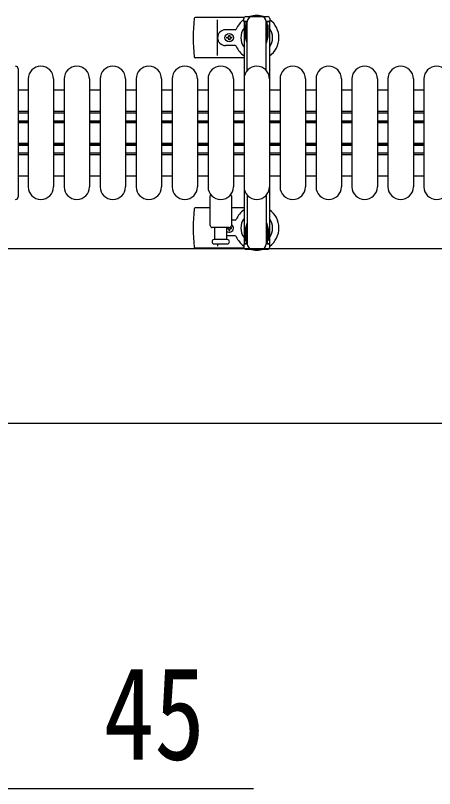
# Model space of a CAD drawing. Units: millimetres, scale not verified. Extents: x -16820 to 16820, y -11880 to 11880.
# Drawn here: x -10267 to -9871, y 4004 to 4735 of the extents above; entities that cross this region are included whole.
import ezdxf
from ezdxf.enums import TextEntityAlignment as Align

# ---------------------------------------------------------------- set-up
doc = ezdxf.new("R2010")
doc.units = ezdxf.units.MM
doc.header["$LTSCALE"] = 50
for name, color, linetype in [('0-2_YKK_11', 7, 'Continuous'), ('0-4_YKK_13', 4, 'Continuous'), ('0-5_YKK_A1', 4, 'Continuous'), ('0-6_YKK_D', 6, 'Continuous')]:
    doc.layers.add(name, color=color, linetype=linetype)
doc.styles.add('ＭＳ ゴシック', font='')
doc.styles.get('ＭＳ ゴシック').set_extended_font_data('MS Gothic')

msp = doc.modelspace()

# ---------------------------------------------------------------- linework, layer by layer
at = {"layer": '0-2_YKK_11'}
for p, q in [((-10254.92, 4664.5), (-10264.42, 4664.5)), ((-10220.92, 4664.5), (-10230.92, 4664.5)), ((-10186.92, 4664.5), (-10196.92, 4664.5)), ((-10152.92, 4664.5), (-10162.92, 4664.5)), ((-10118.92, 4664.5), (-10128.92, 4664.5)), ((-10084.92, 4664.5), (-10094.92, 4664.5)), ((-10050.92, 4664.5), (-10060.92, 4664.5)), ((-10016.92, 4664.5), (-10026.92, 4664.5)), ((-9982.92, 4664.5), (-9992.92, 4664.5)), ((-9948.92, 4664.5), (-9958.92, 4664.5)), ((-9914.92, 4664.5), (-9924.92, 4664.5)), ((-9880.92, 4664.5), (-9890.92, 4664.5)), ((-10264.42, 4644.5), (-10254.92, 4644.5)), ((-10264.42, 4642.9), (-10254.92, 4642.9)), ((-10230.92, 4644.5), (-10220.92, 4644.5)), ((-10230.92, 4642.9), (-10220.92, 4642.9)), ((-10196.92, 4644.5), (-10186.92, 4644.5)), ((-10196.92, 4642.9), (-10186.92, 4642.9)), ((-10162.92, 4644.5), (-10152.92, 4644.5)), ((-10162.92, 4642.9), (-10152.92, 4642.9)), ((-10128.92, 4644.5), (-10118.92, 4644.5)), ((-10128.92, 4642.9), (-10118.92, 4642.9)), ((-10094.92, 4644.5), (-10084.92, 4644.5)), ((-10094.92, 4642.9), (-10084.92, 4642.9)), ((-10060.92, 4644.5), (-10050.92, 4644.5)), ((-10060.92, 4642.9), (-10050.92, 4642.9)), ((-10026.92, 4644.5), (-10016.92, 4644.5)), ((-10026.92, 4642.9), (-10016.92, 4642.9)), ((-9992.92, 4644.5), (-9982.92, 4644.5)), ((-9992.92, 4642.9), (-9982.92, 4642.9)), ((-9958.92, 4644.5), (-9948.92, 4644.5)), ((-9958.92, 4642.9), (-9948.92, 4642.9)), ((-9924.92, 4644.5), (-9914.92, 4644.5)), ((-9924.92, 4642.9), (-9914.92, 4642.9)), ((-9890.92, 4644.5), (-9880.92, 4644.5)), ((-9890.92, 4642.9), (-9880.92, 4642.9)), ((-10264.42, 4635.5), (-10254.92, 4635.5)), ((-10230.92, 4635.5), (-10220.92, 4635.5)), ((-10196.92, 4635.5), (-10186.92, 4635.5)), ((-10162.92, 4635.5), (-10152.92, 4635.5)), ((-10128.92, 4635.5), (-10118.92, 4635.5)), ((-10094.92, 4635.5), (-10084.92, 4635.5)), ((-10060.92, 4635.5), (-10050.92, 4635.5)), ((-10026.92, 4635.5), (-10016.92, 4635.5)), ((-9992.92, 4635.5), (-9982.92, 4635.5)), ((-9958.92, 4635.5), (-9948.92, 4635.5)), ((-9924.92, 4635.5), (-9914.92, 4635.5)), ((-9890.92, 4635.5), (-9880.92, 4635.5)), ((-10264.42, 4634.25), (-10254.92, 4634.25)), ((-10264.42, 4633.9), (-10254.92, 4633.9)), ((-10230.92, 4634.25), (-10220.92, 4634.25)), ((-10230.92, 4633.9), (-10220.92, 4633.9)), ((-10196.92, 4634.25), (-10186.92, 4634.25)), ((-10196.92, 4633.9), (-10186.92, 4633.9)), ((-10162.92, 4634.25), (-10152.92, 4634.25)), ((-10162.92, 4633.9), (-10152.92, 4633.9)), ((-10128.92, 4634.25), (-10118.92, 4634.25)), ((-10128.92, 4633.9), (-10118.92, 4633.9)), ((-10094.92, 4634.25), (-10084.92, 4634.25)), ((-10094.92, 4633.9), (-10084.92, 4633.9)), ((-10060.92, 4634.25), (-10050.92, 4634.25)), ((-10060.92, 4633.9), (-10050.92, 4633.9)), ((-10026.92, 4634.25), (-10016.92, 4634.25)), ((-10026.92, 4633.9), (-10016.92, 4633.9)), ((-9992.92, 4634.25), (-9982.92, 4634.25)), ((-9992.92, 4633.9), (-9982.92, 4633.9)), ((-9958.92, 4634.25), (-9948.92, 4634.25)), ((-9958.92, 4633.9), (-9948.92, 4633.9)), ((-9924.92, 4634.25), (-9914.92, 4634.25)), ((-9924.92, 4633.9), (-9914.92, 4633.9)), ((-9890.92, 4634.25), (-9880.92, 4634.25)), ((-9890.92, 4633.9), (-9880.92, 4633.9)), ((-10264.42, 4614.1), (-10254.92, 4614.1)), ((-10264.42, 4613.75), (-10254.92, 4613.75)), ((-10230.92, 4614.1), (-10220.92, 4614.1)), ((-10230.92, 4613.75), (-10220.92, 4613.75)), ((-10196.92, 4614.1), (-10186.92, 4614.1)), ((-10196.92, 4613.75), (-10186.92, 4613.75)), ((-10162.92, 4614.1), (-10152.92, 4614.1)), ((-10162.92, 4613.75), (-10152.92, 4613.75)), ((-10128.92, 4614.1), (-10118.92, 4614.1)), ((-10128.92, 4613.75), (-10118.92, 4613.75)), ((-10094.92, 4614.1), (-10084.92, 4614.1)), ((-10094.92, 4613.75), (-10084.92, 4613.75)), ((-10060.92, 4614.1), (-10050.92, 4614.1)), ((-10060.92, 4613.75), (-10050.92, 4613.75)), ((-10026.92, 4614.1), (-10016.92, 4614.1)), ((-10026.92, 4613.75), (-10016.92, 4613.75)), ((-9992.92, 4614.1), (-9982.92, 4614.1)), ((-9992.92, 4613.75), (-9982.92, 4613.75)), ((-9958.92, 4614.1), (-9948.92, 4614.1)), ((-9958.92, 4613.75), (-9948.92, 4613.75)), ((-9924.92, 4614.1), (-9914.92, 4614.1)), ((-9924.92, 4613.75), (-9914.92, 4613.75)), ((-9890.92, 4614.1), (-9880.92, 4614.1)), ((-9890.92, 4613.75), (-9880.92, 4613.75)), ((-10264.42, 4612.5), (-10254.92, 4612.5)), ((-10230.92, 4612.5), (-10220.92, 4612.5)), ((-10196.92, 4612.5), (-10186.92, 4612.5)), ((-10162.92, 4612.5), (-10152.92, 4612.5)), ((-10128.92, 4612.5), (-10118.92, 4612.5)), ((-10094.92, 4612.5), (-10084.92, 4612.5)), ((-10060.92, 4612.5), (-10050.92, 4612.5)), ((-10026.92, 4612.5), (-10016.92, 4612.5)), ((-9992.92, 4612.5), (-9982.92, 4612.5)), ((-9958.92, 4612.5), (-9948.92, 4612.5)), ((-9924.92, 4612.5), (-9914.92, 4612.5)), ((-9890.92, 4612.5), (-9880.92, 4612.5)), ((-10264.42, 4605.1), (-10254.92, 4605.1)), ((-10264.42, 4603.5), (-10254.92, 4603.5)), ((-10230.92, 4605.1), (-10220.92, 4605.1)), ((-10230.92, 4603.5), (-10220.92, 4603.5)), ((-10196.92, 4605.1), (-10186.92, 4605.1)), ((-10196.92, 4603.5), (-10186.92, 4603.5)), ((-10162.92, 4605.1), (-10152.92, 4605.1)), ((-10162.92, 4603.5), (-10152.92, 4603.5)), ((-10128.92, 4605.1), (-10118.92, 4605.1)), ((-10128.92, 4603.5), (-10118.92, 4603.5)), ((-10094.92, 4605.1), (-10084.92, 4605.1)), ((-10094.92, 4603.5), (-10084.92, 4603.5)), ((-10060.92, 4605.1), (-10050.92, 4605.1)), ((-10060.92, 4603.5), (-10050.92, 4603.5)), ((-10026.92, 4605.1), (-10016.92, 4605.1)), ((-10026.92, 4603.5), (-10016.92, 4603.5)), ((-9992.92, 4605.1), (-9982.92, 4605.1)), ((-9992.92, 4603.5), (-9982.92, 4603.5)), ((-9958.92, 4605.1), (-9948.92, 4605.1)), ((-9958.92, 4603.5), (-9948.92, 4603.5)), ((-9924.92, 4605.1), (-9914.92, 4605.1)), ((-9924.92, 4603.5), (-9914.92, 4603.5)), ((-9890.92, 4605.1), (-9880.92, 4605.1)), ((-9890.92, 4603.5), (-9880.92, 4603.5)), ((-10264.42, 4583.5), (-10254.92, 4583.5)), ((-10230.92, 4583.5), (-10220.92, 4583.5)), ((-10196.92, 4583.5), (-10186.92, 4583.5)), ((-10162.92, 4583.5), (-10152.92, 4583.5)), ((-10128.92, 4583.5), (-10118.92, 4583.5)), ((-10094.92, 4583.5), (-10084.92, 4583.5)), ((-10060.92, 4583.5), (-10050.92, 4583.5)), ((-10026.92, 4583.5), (-10016.92, 4583.5)), ((-9992.92, 4583.5), (-9982.92, 4583.5)), ((-9958.92, 4583.5), (-9948.92, 4583.5)), ((-9924.92, 4583.5), (-9914.92, 4583.5)), ((-9890.92, 4583.5), (-9880.92, 4583.5))]:
    msp.add_line(p, q, dxfattribs=at)
at = {"layer": '0-4_YKK_13'}
for p, q in [((-10050.95, 4733), (-10097.02, 4733)), ((-10075.92, 4697), (-10075.92, 4731)), ((-10051.22, 4729.2), (-10051.22, 4732)), ((-10049.22, 4734), (-10028.62, 4734)), ((-10047.92, 4729.2), (-10051.22, 4729.2)), ((-10049.72, 4725.7), (-10048.92, 4725.7)), ((-10049.72, 4715.19), (-10049.72, 4725.7)), ((-10048.92, 4712.2), (-10048.92, 4729.2)), ((-10047.92, 4682.94), (-10047.92, 4729)), ((-10029.92, 4682.94), (-10029.92, 4729)), ((-10028.92, 4712.2), (-10028.92, 4729.2)), ((-10028.12, 4725.7), (-10028.92, 4725.7)), ((-10028.12, 4715.19), (-10028.12, 4725.7)), ((-10059.21, 4721.5), (-10068.42, 4721.5)), ((-10048.12, 4709.2), (-10049.72, 4715.19)), ((-10029.72, 4709.2), (-10028.12, 4715.19)), ((-10066.24, 4713.56), (-10067.12, 4713.56)), ((-10063.6, 4714.44), (-10062.72, 4714.44)), ((-10048.12, 4709.2), (-10047.92, 4709.2)), ((-10029.72, 4709.2), (-10029.92, 4709.2)), ((-10059.21, 4706.5), (-10068.42, 4706.5)), ((-10050.92, 4695), (-10097.02, 4695)), ((-10264.42, 4684.5), (-10264.42, 4563.5)), ((-10264.42, 4684.5), (-10264.42, 4684.5)), ((-10254.92, 4675), (-10254.92, 4573)), ((-10230.92, 4675), (-10230.92, 4573)), ((-10220.92, 4675), (-10220.92, 4573)), ((-10196.92, 4675), (-10196.92, 4573)), ((-10186.92, 4675), (-10186.92, 4573)), ((-10162.92, 4675), (-10162.92, 4573)), ((-10152.92, 4675), (-10152.92, 4573)), ((-10128.92, 4675), (-10128.92, 4573)), ((-10118.92, 4675), (-10118.92, 4573)), ((-10094.92, 4675), (-10094.92, 4573)), ((-10084.92, 4675), (-10084.92, 4573)), ((-10060.92, 4675), (-10060.92, 4573)), ((-10050.92, 4675), (-10050.92, 4573)), ((-10026.92, 4675), (-10026.92, 4573)), ((-10016.92, 4675), (-10016.92, 4573)), ((-9992.92, 4675), (-9992.92, 4573)), ((-9982.92, 4675), (-9982.92, 4573)), ((-9958.92, 4675), (-9958.92, 4573)), ((-9948.92, 4675), (-9948.92, 4573)), ((-9924.92, 4675), (-9924.92, 4573)), ((-9914.92, 4675), (-9914.92, 4573)), ((-9890.92, 4675), (-9890.92, 4573)), ((-9880.92, 4675), (-9880.92, 4573)), ((-10264.42, 4563.5), (-10264.42, 4563.5)), ((-10082.92, 4536.5), (-10082.92, 4564.32)), ((-10062.92, 4564.32), (-10062.92, 4536.5)), ((-10047.92, 4565.06), (-10047.92, 4519)), ((-10029.92, 4565.06), (-10029.92, 4519)), ((-10082.92, 4553), (-10097.02, 4553)), ((-10050.92, 4553), (-10062.92, 4553)), ((-10059.21, 4541.5), (-10062.92, 4541.5)), ((-10064.92, 4534.5), (-10080.92, 4534.5)), ((-10078.42, 4523), (-10078.42, 4534.5)), ((-10067.42, 4534.5), (-10067.42, 4523)), ((-10066.24, 4534.44), (-10067.12, 4534.44)), ((-10063.6, 4533.56), (-10062.72, 4533.56)), ((-10048.12, 4538.8), (-10049.72, 4532.81)), ((-10049.72, 4532.81), (-10049.72, 4522.3)), ((-10048.92, 4535.8), (-10048.92, 4518.8)), ((-10029.72, 4538.8), (-10028.12, 4532.81)), ((-10028.92, 4535.8), (-10028.92, 4518.8)), ((-10028.12, 4532.81), (-10028.12, 4522.3)), ((-10059.21, 4526.5), (-10067.42, 4526.5)), ((-10066.67, 4523), (-10079.17, 4523)), ((-10079.17, 4519), (-10066.67, 4519)), ((-10075.92, 4519), (-10075.92, 4517)), ((-10051.22, 4518.8), (-10051.22, 4516)), ((-10047.92, 4518.8), (-10051.22, 4518.8)), ((-10049.72, 4522.3), (-10048.92, 4522.3)), ((-10028.12, 4522.3), (-10028.92, 4522.3)), ((-10050.95, 4515), (-10097.02, 4515)), ((-10049.22, 4514), (-10028.62, 4514))]:
    msp.add_line(p, q, dxfattribs=at)
for points in [[(-10026.62, 4732), (-10026.62, 4729.2), (-10029.92, 4729.2)], [(-10065.36, 4715.32), (-10065.36, 4716.2), (-10064.48, 4716.2), (-10064.48, 4715.32)], [(-10067.12, 4713.56), (-10067.12, 4714.44), (-10066.24, 4714.44)], [(-10064.48, 4712.68), (-10064.48, 4711.8), (-10065.36, 4711.8), (-10065.36, 4712.68)], [(-10062.72, 4714.44), (-10062.72, 4713.56), (-10063.6, 4713.56)], [(-10067.12, 4534.44), (-10067.12, 4533.56), (-10066.24, 4533.56)], [(-10065.36, 4532.68), (-10065.36, 4531.8), (-10064.48, 4531.8), (-10064.48, 4532.68)], [(-10062.72, 4533.56), (-10062.72, 4534.44), (-10063.6, 4534.44)], [(-10026.62, 4516), (-10026.62, 4518.8), (-10029.92, 4518.8)]]:
    msp.add_lwpolyline(points, dxfattribs=at)
msp.add_circle((-10064.92, 4714), 4, dxfattribs=at)
for centre, radius, start, end in [((-9917.92, 4714), 181, 174.26083, 185.73917), ((-10097.02, 4732), 1, 90, 174.26083), ((-10038.92, 4714), 21, 125.85347, 157.27158), ((-10049.22, 4732), 2, 90, 180), ((-10042.92, 4729), 5, 90, 180), ((-10038.92, 4714), 21, 72.24721, 107.75279), ((-10034.92, 4729), 5, 0, 90), ((-10028.62, 4732), 2, 0, 90), ((-10038.92, 4714), 21, 304.8499, 54.14653), ((-10038.92, 4714), 15, 143.1301, 216.8699), ((-10038.92, 4714), 15, 323.1301, 36.8699), ((-10068.42, 4714), 7.5, 90, 270), ((-10066.24, 4715.32), 0.88, 270, 0), ((-10063.6, 4715.32), 0.88, 180, 270), ((-10059.21, 4722.5), 1, 270, 337.27158), ((-10066.24, 4712.68), 0.88, 0, 90), ((-10063.6, 4712.68), 0.88, 90, 180), ((-10059.21, 4705.5), 1, 22.72842, 90), ((-10038.92, 4714), 21, 202.72842, 235.1501), ((-10097.02, 4696), 1, 185.73917, 270), ((-10242.92, 4675), 12, 0, 180), ((-10208.92, 4675), 12, 0, 180), ((-10174.92, 4675), 12, 0, 180), ((-10140.92, 4675), 12, 0, 180), ((-10106.92, 4675), 12, 0, 180), ((-10072.92, 4675), 12, 0, 180), ((-10038.92, 4675), 12, 0, 180), ((-10004.92, 4675), 12, 0, 180), ((-9970.92, 4675), 12, 0, 180), ((-9936.92, 4675), 12, 0, 180), ((-9902.92, 4675), 12, 0, 180), ((-9868.92, 4675), 12, 0, 180), ((-10242.92, 4573), 12, 180, 0), ((-10208.92, 4573), 12, 180, 0), ((-10174.92, 4573), 12, 180, 0), ((-10140.92, 4573), 12, 180, 0), ((-10106.92, 4573), 12, 180, 0), ((-10072.92, 4573), 12, 180, 0), ((-10038.92, 4573), 12, 180, 0), ((-10004.92, 4573), 12, 180, 0), ((-9970.92, 4573), 12, 180, 0), ((-9936.92, 4573), 12, 180, 0), ((-9902.92, 4573), 12, 180, 0), ((-9868.92, 4573), 12, 180, 0), ((-10081.92, 4564.32), 1, 101.93946, 180), ((-10063.92, 4564.32), 1, 0, 78.06047), ((-9917.92, 4534), 181, 174.26083, 185.73917), ((-10097.02, 4552), 1, 90, 174.26083), ((-10038.92, 4534), 21, 124.8499, 157.27158), ((-10038.92, 4534), 21, 305.85347, 55.1501), ((-10059.21, 4542.5), 1, 270, 337.27158), ((-10038.92, 4534), 15, 143.1301, 216.8699), ((-10038.92, 4534), 15, 323.1301, 36.8699), ((-10080.92, 4536.5), 2, 180, 270), ((-10064.92, 4534), 4, 231.31772, 60.00008), ((-10066.24, 4535.32), 0.88, 270, 291.27567), ((-10066.24, 4532.68), 0.88, 0, 90), ((-10064.92, 4536.5), 2, 270, 0), ((-10063.6, 4532.68), 0.88, 90, 180), ((-10063.6, 4535.32), 0.88, 229.87646, 270), ((-10059.21, 4525.5), 1, 22.72842, 90), ((-10038.92, 4534), 21, 202.72842, 234.14653), ((-10079.17, 4521), 2, 90, 180), ((-10079.17, 4521), 2, 180, 270), ((-10066.67, 4521), 2, 0, 90), ((-10066.67, 4521), 2, 270, 0), ((-10042.92, 4519), 5, 180, 270), ((-10034.92, 4519), 5, 270, 0), ((-10097.02, 4516), 1, 185.73917, 270), ((-10049.22, 4516), 2, 180, 270), ((-10038.92, 4534), 21, 252.24721, 287.75279), ((-10028.62, 4516), 2, 270, 0)]:
    msp.add_arc(centre, radius, start, end, dxfattribs=at)
for centre, major_axis, start_param, end_param in [((-10266.92, 4684.5), (1.77, 1.77), 5.499651, 7.06672), ((-10266.92, 4563.5), (-1.77, 1.77), 2.358058, 3.925127)]:
    msp.add_ellipse(centre, major_axis=major_axis, ratio=0.997169, start_param=start_param, end_param=end_param, dxfattribs=at)
at = {"layer": '0-5_YKK_A1'}
for p, q in [((-10047.92, 4729), (-10050.92, 4729)), ((-10050.92, 4729), (-10050.92, 4519)), ((-10026.92, 4729), (-10029.92, 4729)), ((-10047.92, 4519), (-10050.92, 4519))]:
    msp.add_line(p, q, dxfattribs=at)
msp.add_lwpolyline([(-10026.92, 4729), (-10026.92, 4519), (-10029.92, 4519)], dxfattribs=at)
at = {"layer": '0-6_YKK_D'}
for p, q in [((-10291.41, 4514.5), (-9218.92, 4514.5)), ((-10291.41, 4514.5), (-9218.92, 4514.5)), ((-10291.42, 4349.5), (-9218.92, 4349.5))]:
    msp.add_line(p, q, dxfattribs=at)
msp.add_lwpolyline([(-10329.42, 4004), (-10284.42, 4004), (-10042.02, 4004)], dxfattribs=at)

# ---------------------------------------------------------------- texts
at = {"layer": '0-6_YKK_D', "style": 'ＭＳ ゴシック', "width": 0.8}
msp.add_text('45', height=87.98, dxfattribs=at).set_placement((-10183.62, 4004.8), align=Align.BOTTOM_LEFT)

doc.saveas('drawing.dxf')
